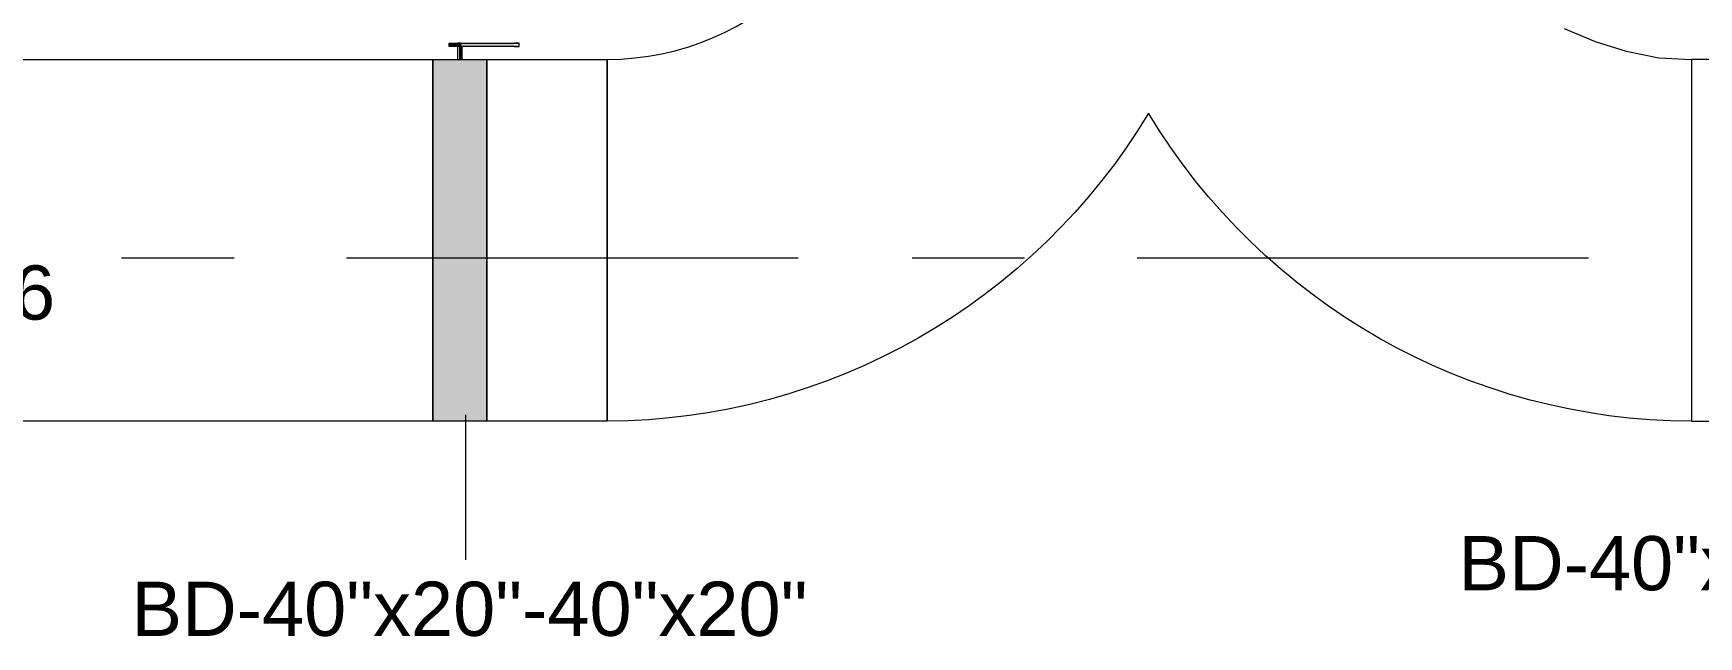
# Model space of a CAD drawing. Header units: metres. Extents: x 39 to 278, y -7 to 151.
# Drawn here: x 50.779 to 55.462, y 15.05 to 16.746 of the extents above; entities that cross this region are included whole.
import ezdxf

# ---------------------------------------------------------------- set-up
doc = ezdxf.new("R2010")
doc.units = ezdxf.units.M
doc.layers.add('HVAC - Ductos', color=5, linetype='Continuous', lineweight=50)
doc.layers.add('PDF_Geometry', color=7, linetype='Continuous', true_color=0xaaaaaa)
doc.layers.add('PDF_Solid Fills', color=7, linetype='Continuous', true_color=0xffffff)
doc.layers.add('PDF_Text', color=7, linetype='Continuous')
doc.styles.add('PDF Helvetica', font='')
doc.styles.get('PDF Helvetica').set_extended_font_data('Helvetica')

msp = doc.modelspace()

# ---------------------------------------------------------------- linework, layer by layer
at = {"layer": 'HVAC - Ductos', "lineweight": 0}
msp.add_lwpolyline([(55.6563, 16.6731), (55.4409, 16.6731), (55.4409, 15.6556, -0.262244), (53.9146, 16.5219, -0.261578), (52.3929, 15.6556), (52.3929, 16.6731, 0.412155), (53.1538, 17.434)], format="xyb", dxfattribs=at)
for points in [[(55.0834, 16.7602), (55.1705, 16.7235), (55.2575, 16.696), (55.3492, 16.6777), (55.4409, 16.6731), (55.4409, 15.6556), (55.6563, 15.6556)], [(52.9292, 16.114), (51.6596, 16.114)], [(53.5663, 16.114), (53.25, 16.114)], [(55.1521, 16.114), (53.8825, 16.114)], [(51.9941, 15.6739), (51.9941, 15.266)]]:
    msp.add_lwpolyline(points, dxfattribs=at)
for points in [[(48.3137, 16.6731), (51.9025, 16.6731), (51.9025, 15.6556), (48.3137, 15.6556)], [(51.9025, 16.6731), (52.0538, 16.6731), (52.0538, 15.6556), (51.9025, 15.6556)], [(52.0538, 16.6731), (52.3929, 16.6731), (52.3929, 15.6556), (52.0538, 15.6556)]]:
    msp.add_lwpolyline(points, close=True, dxfattribs=at)
at = {"layer": 'HVAC - Ductos', "lineweight": 0, "transparency": 33554559}
msp.add_solid([(51.9025, 16.6731), (51.9025, 15.6556), (52.0538, 16.6731), (52.0538, 15.6556)], dxfattribs=at)
at = {"layer": 'PDF_Geometry', "color": 1, "lineweight": 0}
for points in [[(52.1317, 16.7098), (52.1363, 16.7098), (52.1409, 16.7098), (52.1454, 16.7098), (52.1409, 16.7098), (52.1363, 16.7098), (52.1317, 16.7098), (51.9804, 16.7098), (51.9483, 16.7098), (51.9483, 16.719), (51.9804, 16.719), (51.9804, 16.7098), (51.9759, 16.7098), (51.9713, 16.7098), (51.9713, 16.6731)], [(51.9804, 16.719), (52.1317, 16.719), (52.1363, 16.719), (52.1409, 16.719), (52.1454, 16.719), (52.1409, 16.719), (52.1363, 16.719), (52.1317, 16.719)], [(52.1454, 16.719), (52.1454, 16.719)], [(52.1454, 16.7098), (52.1454, 16.719)], [(51.985, 16.6731), (51.985, 16.7098)], [(52.1454, 16.7098), (52.1454, 16.7098)]]:
    msp.add_lwpolyline(points, dxfattribs=at)
msp.add_lwpolyline([(51.9804, 16.719), (51.9759, 16.719), (51.9713, 16.719), (51.9759, 16.719)], close=True, dxfattribs=at)
at = {"layer": 'PDF_Geometry', "lineweight": 0}
msp.add_lwpolyline([(51.3433, 16.114), (51.0271, 16.114)], dxfattribs=at)
at = {"layer": 'PDF_Solid Fills', "color": 1, "lineweight": 0, "transparency": 33554559}
for points in [[(51.9483, 16.719), (51.9483, 16.7098), (51.9804, 16.719), (51.9804, 16.7098)], [(51.9804, 16.719), (51.9804, 16.7098), (52.1317, 16.719), (52.1317, 16.7098)], [(51.9759, 16.7098), (51.9759, 16.6731), (51.985, 16.7098), (51.985, 16.6731)]]:
    msp.add_solid(points, dxfattribs=at)

# ---------------------------------------------------------------- texts
at = {"layer": 'PDF_Text', "lineweight": 0, "attachment_point": 4, "style": 'PDF Helvetica'}
for s, insert, char_height in [('BOD3.66', (49.9642, 16.0167), 0.15247), ('BD-40"x20"-40"x20"', (54.7861, 15.2558), 0.152471), ('BD-40"x20"-40"x20"', (51.0551, 15.1275), 0.152471)]:
    msp.add_mtext(s, dxfattribs=dict(at, insert=insert, char_height=char_height))

doc.saveas('drawing.dxf')
